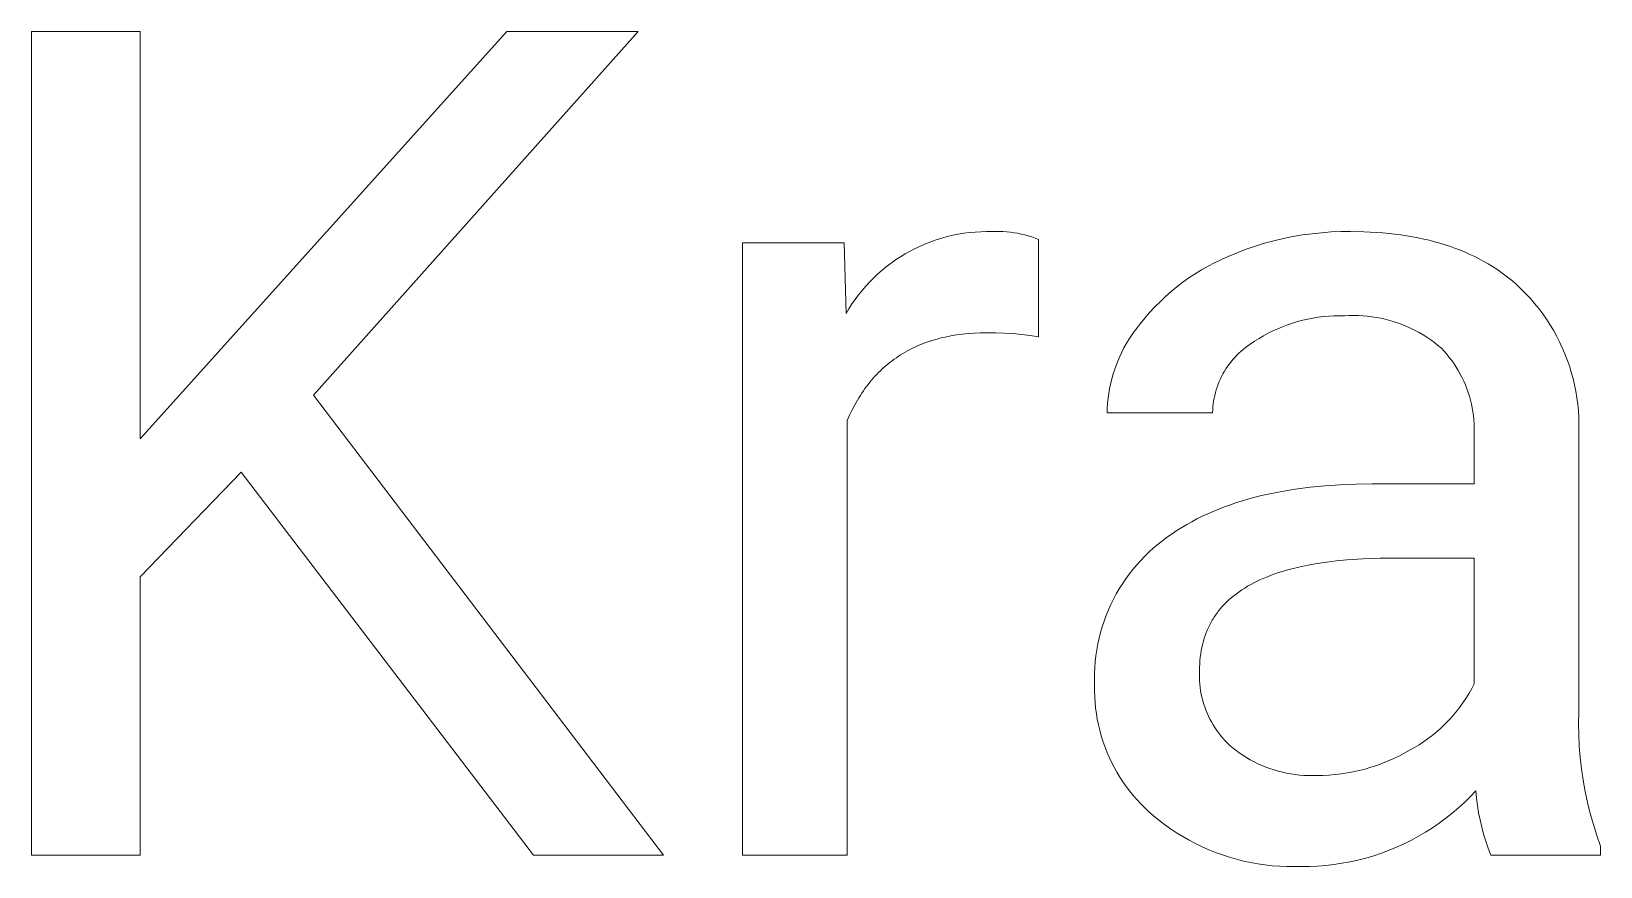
# Model space of a CAD drawing. Header units: millimetres. Extents: x 1422 to 6060, y -58 to 3182.
# Drawn here: x 5202.4 to 5286, y 307.9 to 352.5 of the extents above; entities that cross this region are included whole.
import ezdxf

# ---------------------------------------------------------------- set-up
doc = ezdxf.new("R2010")
doc.units = ezdxf.units.MM
doc.header["$MEASUREMENT"] = 0
doc.layers.add('Domyślny', color=7, linetype='Continuous', true_color=0x000000)

msp = doc.modelspace()

# ---------------------------------------------------------------- linework, layer by layer
at = {"layer": 'Domyślny', "color": 18, "lineweight": 15, "true_color": 0x000000}
for p, q in [((5202.406, 308.546), (5202.406, 352.451)), ((5202.406, 352.451), (5208.197, 352.451)), ((5208.197, 352.451), (5208.197, 330.738)), ((5208.197, 330.738), (5227.717, 352.451)), ((5234.713, 352.451), (5217.432, 333.07)), ((5227.717, 352.451), (5234.713, 352.451)), ((5252.662, 341.755), (5252.964, 341.773)), ((5252.964, 341.773), (5253.266, 341.78)), ((5253.266, 341.78), (5253.568, 341.776)), ((5253.568, 341.776), (5253.763, 341.783)), ((5253.763, 341.783), (5253.957, 341.784)), ((5253.957, 341.784), (5254.151, 341.778)), ((5254.151, 341.778), (5254.345, 341.765)), ((5271.625, 341.758), (5272.14, 341.778)), ((5272.14, 341.778), (5272.656, 341.781)), ((5272.656, 341.781), (5273.353, 341.77)), ((5273.353, 341.77), (5274.03, 341.737)), ((5240.272, 308.543), (5240.272, 341.174)), ((5240.272, 341.174), (5245.693, 341.174)), ((5245.693, 341.174), (5245.785, 337.406)), ((5249.472, 340.882), (5249.746, 341.011)), ((5249.746, 341.011), (5250.023, 341.131)), ((5250.023, 341.131), (5250.305, 341.241)), ((5250.305, 341.241), (5250.591, 341.341)), ((5250.591, 341.341), (5250.879, 341.431)), ((5250.879, 341.431), (5251.171, 341.511)), ((5251.171, 341.511), (5251.465, 341.581)), ((5251.465, 341.581), (5251.762, 341.64)), ((5251.762, 341.64), (5252.06, 341.689)), ((5252.06, 341.689), (5252.36, 341.727)), ((5252.36, 341.727), (5252.662, 341.755)), ((5254.345, 341.765), (5254.538, 341.745)), ((5254.538, 341.745), (5254.731, 341.72)), ((5254.731, 341.72), (5254.923, 341.687)), ((5254.923, 341.687), (5255.113, 341.648)), ((5255.113, 341.648), (5255.302, 341.603)), ((5255.302, 341.603), (5255.489, 341.552)), ((5255.489, 341.552), (5255.675, 341.494)), ((5255.675, 341.494), (5255.858, 341.43)), ((5255.858, 341.43), (5256.039, 341.359)), ((5256.039, 341.359), (5256.039, 336.171)), ((5267.096, 340.835), (5267.584, 341.003)), ((5267.584, 341.003), (5268.076, 341.154)), ((5268.076, 341.154), (5268.574, 341.29)), ((5268.574, 341.29), (5269.075, 341.409)), ((5269.075, 341.409), (5269.58, 341.512)), ((5269.58, 341.512), (5270.088, 341.598)), ((5270.088, 341.598), (5270.599, 341.668)), ((5270.599, 341.668), (5271.111, 341.721)), ((5271.111, 341.721), (5271.625, 341.758)), ((5274.03, 341.737), (5274.362, 341.712)), ((5274.362, 341.712), (5274.689, 341.682)), ((5274.689, 341.682), (5275.011, 341.646)), ((5275.011, 341.646), (5275.328, 341.604)), ((5275.328, 341.604), (5275.641, 341.557)), ((5275.641, 341.557), (5275.948, 341.505)), ((5275.948, 341.505), (5276.251, 341.447)), ((5276.251, 341.447), (5276.549, 341.384)), ((5276.549, 341.384), (5276.842, 341.315)), ((5276.842, 341.315), (5277.13, 341.24)), ((5277.13, 341.24), (5277.414, 341.16)), ((5277.414, 341.16), (5277.692, 341.075)), ((5277.692, 341.075), (5277.966, 340.983)), ((5277.966, 340.983), (5278.235, 340.887)), ((5247.941, 339.913), (5248.182, 340.097)), ((5248.182, 340.097), (5248.429, 340.272)), ((5248.429, 340.272), (5248.681, 340.438)), ((5248.681, 340.438), (5248.94, 340.595)), ((5248.94, 340.595), (5249.203, 340.743)), ((5249.203, 340.743), (5249.472, 340.882)), ((5265.061, 339.935), (5265.415, 340.12)), ((5265.415, 340.12), (5265.774, 340.293)), ((5265.774, 340.293), (5266.139, 340.453)), ((5266.139, 340.453), (5266.614, 340.652)), ((5266.614, 340.652), (5267.096, 340.835)), ((5278.235, 340.887), (5278.499, 340.785)), ((5278.499, 340.785), (5278.758, 340.677)), ((5278.758, 340.677), (5279.012, 340.564)), ((5279.012, 340.564), (5279.262, 340.445)), ((5279.262, 340.445), (5279.507, 340.321)), ((5279.507, 340.321), (5279.746, 340.191)), ((5279.746, 340.191), (5279.981, 340.056)), ((5247.047, 339.1), (5247.26, 339.315)), ((5247.26, 339.315), (5247.48, 339.522)), ((5247.48, 339.522), (5247.707, 339.722)), ((5247.707, 339.722), (5247.941, 339.913)), ((5263.718, 339.077), (5264.043, 339.309)), ((5264.043, 339.309), (5264.375, 339.529)), ((5264.375, 339.529), (5264.715, 339.738)), ((5264.715, 339.738), (5265.061, 339.935)), ((5279.981, 340.056), (5280.211, 339.915)), ((5280.211, 339.915), (5280.436, 339.769)), ((5280.436, 339.769), (5280.657, 339.617)), ((5280.657, 339.617), (5280.872, 339.46)), ((5280.872, 339.46), (5281.083, 339.297)), ((5281.083, 339.297), (5281.288, 339.129)), ((5246.456, 338.412), (5246.645, 338.648)), ((5246.645, 338.648), (5246.842, 338.877)), ((5246.842, 338.877), (5247.047, 339.1)), ((5262.795, 338.318), (5263.094, 338.582)), ((5263.094, 338.582), (5263.402, 338.835)), ((5263.402, 338.835), (5263.718, 339.077)), ((5281.288, 339.129), (5281.489, 338.955)), ((5281.489, 338.955), (5281.743, 338.716)), ((5281.743, 338.716), (5281.989, 338.469)), ((5281.989, 338.469), (5282.226, 338.214)), ((5245.785, 337.406), (5245.94, 337.666)), ((5245.94, 337.666), (5246.103, 337.921)), ((5246.103, 337.921), (5246.275, 338.169)), ((5246.275, 338.169), (5246.456, 338.412)), ((5261.954, 337.468), (5262.225, 337.761)), ((5262.225, 337.761), (5262.505, 338.044)), ((5262.505, 338.044), (5262.795, 338.318)), ((5282.226, 338.214), (5282.454, 337.95)), ((5282.454, 337.95), (5282.673, 337.679)), ((5282.673, 337.679), (5282.882, 337.4)), ((5261.284, 336.654), (5261.444, 336.855)), ((5261.444, 336.855), (5261.694, 337.166)), ((5261.694, 337.166), (5261.954, 337.468)), ((5269.298, 336.81), (5269.035, 336.711)), ((5269.564, 336.9), (5269.298, 336.81)), ((5269.833, 336.981), (5269.564, 336.9)), ((5270.104, 337.053), (5269.833, 336.981)), ((5270.378, 337.116), (5270.104, 337.053)), ((5270.654, 337.169), (5270.378, 337.116)), ((5270.931, 337.212), (5270.654, 337.169)), ((5271.21, 337.246), (5270.931, 337.212)), ((5271.49, 337.271), (5271.21, 337.246)), ((5271.77, 337.286), (5271.49, 337.271)), ((5272.051, 337.291), (5271.77, 337.286)), ((5272.332, 337.287), (5272.051, 337.291)), ((5272.574, 337.301), (5272.332, 337.287)), ((5272.817, 337.306), (5272.574, 337.301)), ((5273.06, 337.303), (5272.817, 337.306)), ((5273.302, 337.291), (5273.06, 337.303)), ((5273.544, 337.271), (5273.302, 337.291)), ((5273.785, 337.243), (5273.544, 337.271)), ((5274.026, 337.207), (5273.785, 337.243)), ((5274.264, 337.162), (5274.026, 337.207)), ((5274.501, 337.109), (5274.264, 337.162)), ((5274.736, 337.048), (5274.501, 337.109)), ((5274.969, 336.979), (5274.736, 337.048)), ((5275.199, 336.901), (5274.969, 336.979)), ((5275.427, 336.816), (5275.199, 336.901)), ((5275.651, 336.723), (5275.427, 336.816)), ((5282.882, 337.4), (5283.082, 337.115)), ((5283.082, 337.115), (5283.272, 336.822)), ((5283.272, 336.822), (5283.452, 336.524)), ((5250.213, 335.927), (5250.078, 335.88)), ((5250.351, 335.972), (5250.213, 335.927)), ((5250.491, 336.014), (5250.351, 335.972)), ((5250.632, 336.054), (5250.491, 336.014)), ((5250.774, 336.092), (5250.632, 336.054)), ((5250.919, 336.128), (5250.774, 336.092)), ((5251.065, 336.161), (5250.919, 336.128)), ((5251.363, 336.221), (5251.065, 336.161)), ((5251.667, 336.272), (5251.363, 336.221)), ((5251.978, 336.313), (5251.667, 336.272)), ((5252.296, 336.345), (5251.978, 336.313)), ((5252.621, 336.368), (5252.296, 336.345)), ((5252.952, 336.382), (5252.621, 336.368)), ((5253.29, 336.387), (5252.952, 336.382)), ((5253.751, 336.385), (5253.29, 336.387)), ((5254.211, 336.37), (5253.751, 336.385)), ((5254.67, 336.341), (5254.211, 336.37)), ((5255.128, 336.298), (5254.67, 336.341)), ((5255.585, 336.241), (5255.128, 336.298)), ((5256.039, 336.171), (5255.585, 336.241)), ((5260.712, 335.801), (5260.844, 336.021)), ((5260.844, 336.021), (5260.984, 336.237)), ((5260.984, 336.237), (5261.13, 336.448)), ((5261.13, 336.448), (5261.284, 336.654)), ((5267.544, 335.932), (5267.313, 335.774)), ((5267.781, 336.083), (5267.544, 335.932)), ((5268.023, 336.226), (5267.781, 336.083)), ((5268.27, 336.36), (5268.023, 336.226)), ((5268.521, 336.486), (5268.27, 336.36)), ((5268.776, 336.603), (5268.521, 336.486)), ((5269.035, 336.711), (5268.776, 336.603)), ((5275.872, 336.623), (5275.651, 336.723)), ((5276.09, 336.515), (5275.872, 336.623)), ((5276.303, 336.399), (5276.09, 336.515)), ((5276.513, 336.276), (5276.303, 336.399)), ((5276.718, 336.146), (5276.513, 336.276)), ((5276.918, 336.009), (5276.718, 336.146)), ((5277.114, 335.865), (5276.918, 336.009)), ((5283.452, 336.524), (5283.621, 336.219)), ((5283.621, 336.219), (5283.78, 335.909)), ((5248.579, 335.137), (5248.465, 335.06)), ((5248.694, 335.211), (5248.579, 335.137)), ((5248.811, 335.283), (5248.694, 335.211)), ((5248.93, 335.353), (5248.811, 335.283)), ((5249.051, 335.421), (5248.93, 335.353)), ((5249.173, 335.486), (5249.051, 335.421)), ((5249.297, 335.549), (5249.173, 335.486)), ((5249.423, 335.61), (5249.297, 335.549)), ((5249.551, 335.669), (5249.423, 335.61)), ((5249.68, 335.725), (5249.551, 335.669)), ((5249.811, 335.779), (5249.68, 335.725)), ((5249.943, 335.83), (5249.811, 335.779)), ((5250.078, 335.88), (5249.943, 335.83)), ((5260.259, 334.88), (5260.361, 335.116)), ((5260.361, 335.116), (5260.47, 335.348)), ((5260.47, 335.348), (5260.587, 335.577)), ((5260.587, 335.577), (5260.712, 335.801)), ((5266.596, 335.187), (5266.489, 335.076)), ((5266.707, 335.295), (5266.596, 335.187)), ((5266.821, 335.399), (5266.707, 335.295)), ((5266.939, 335.499), (5266.821, 335.399)), ((5267.06, 335.595), (5266.939, 335.499)), ((5267.185, 335.687), (5267.06, 335.595)), ((5267.313, 335.774), (5267.185, 335.687)), ((5277.304, 335.715), (5277.114, 335.865)), ((5277.489, 335.558), (5277.304, 335.715)), ((5277.635, 335.401), (5277.489, 335.558)), ((5277.775, 335.241), (5277.635, 335.401)), ((5277.91, 335.075), (5277.775, 335.241)), ((5283.78, 335.909), (5283.928, 335.593)), ((5283.928, 335.593), (5284.064, 335.273)), ((5284.064, 335.273), (5284.19, 334.948)), ((5247.518, 334.268), (5247.421, 334.168)), ((5247.616, 334.365), (5247.518, 334.268)), ((5247.716, 334.46), (5247.616, 334.365)), ((5247.818, 334.552), (5247.716, 334.46)), ((5247.922, 334.643), (5247.818, 334.552)), ((5248.027, 334.731), (5247.922, 334.643)), ((5248.134, 334.816), (5248.027, 334.731)), ((5248.242, 334.9), (5248.134, 334.816)), ((5248.353, 334.981), (5248.242, 334.9)), ((5248.465, 335.06), (5248.353, 334.981)), ((5260.002, 334.153), (5260.08, 334.398)), ((5260.08, 334.398), (5260.165, 334.641)), ((5260.165, 334.641), (5260.259, 334.88)), ((5265.934, 334.334), (5265.857, 334.2)), ((5266.016, 334.466), (5265.934, 334.334)), ((5266.102, 334.594), (5266.016, 334.466)), ((5266.192, 334.72), (5266.102, 334.594)), ((5266.287, 334.842), (5266.192, 334.72)), ((5266.386, 334.96), (5266.287, 334.842)), ((5266.489, 335.076), (5266.386, 334.96)), ((5278.038, 334.905), (5277.91, 335.075)), ((5278.161, 334.73), (5278.038, 334.905)), ((5278.278, 334.552), (5278.161, 334.73)), ((5278.389, 334.369), (5278.278, 334.552)), ((5278.493, 334.183), (5278.389, 334.369)), ((5284.19, 334.948), (5284.305, 334.619)), ((5284.305, 334.619), (5284.408, 334.286)), ((5284.408, 334.286), (5284.5, 333.949)), ((5246.877, 333.525), (5246.792, 333.409)), ((5246.963, 333.638), (5246.877, 333.525)), ((5247.051, 333.748), (5246.963, 333.638)), ((5247.141, 333.857), (5247.051, 333.748)), ((5247.233, 333.963), (5247.141, 333.857)), ((5247.326, 334.067), (5247.233, 333.963)), ((5247.421, 334.168), (5247.326, 334.067)), ((5259.819, 333.405), (5259.872, 333.656)), ((5259.872, 333.656), (5259.933, 333.906)), ((5259.933, 333.906), (5260.002, 334.153)), ((5265.545, 333.494), (5265.497, 333.347)), ((5265.597, 333.64), (5265.545, 333.494)), ((5265.655, 333.783), (5265.597, 333.64)), ((5265.718, 333.924), (5265.655, 333.783)), ((5265.785, 334.064), (5265.718, 333.924)), ((5265.857, 334.2), (5265.785, 334.064)), ((5278.592, 333.994), (5278.493, 334.183)), ((5278.683, 333.801), (5278.592, 333.994)), ((5278.768, 333.605), (5278.683, 333.801)), ((5278.846, 333.407), (5278.768, 333.605)), ((5284.5, 333.949), (5284.58, 333.61)), ((5284.58, 333.61), (5284.649, 333.269)), ((5217.432, 333.07), (5236.072, 308.546)), ((5246.394, 332.8), (5246.247, 332.54)), ((5246.47, 332.926), (5246.394, 332.8)), ((5246.548, 333.05), (5246.47, 332.926)), ((5246.628, 333.172), (5246.548, 333.05)), ((5246.709, 333.292), (5246.628, 333.172)), ((5246.792, 333.409), (5246.709, 333.292)), ((5259.694, 332.386), (5259.712, 332.642)), ((5259.712, 332.642), (5259.74, 332.898)), ((5259.74, 332.898), (5259.775, 333.152)), ((5259.775, 333.152), (5259.819, 333.405)), ((5265.337, 332.592), (5265.321, 332.438)), ((5265.359, 332.745), (5265.337, 332.592)), ((5265.386, 332.897), (5265.359, 332.745)), ((5265.418, 333.048), (5265.386, 332.897)), ((5265.455, 333.198), (5265.418, 333.048)), ((5265.497, 333.347), (5265.455, 333.198)), ((5278.918, 333.206), (5278.846, 333.407)), ((5278.982, 333.002), (5278.918, 333.206)), ((5279.039, 332.797), (5278.982, 333.002)), ((5279.09, 332.589), (5279.039, 332.797)), ((5279.133, 332.381), (5279.09, 332.589)), ((5284.649, 333.269), (5284.705, 332.925)), ((5284.705, 332.925), (5284.75, 332.579)), ((5284.75, 332.579), (5284.783, 332.232)), ((5245.973, 331.994), (5245.847, 331.708)), ((5246.107, 332.272), (5245.973, 331.994)), ((5246.247, 332.54), (5246.107, 332.272)), ((5259.684, 332.129), (5259.694, 332.386)), ((5265.305, 332.129), (5259.684, 332.129)), ((5265.31, 332.284), (5265.305, 332.129)), ((5265.321, 332.438), (5265.31, 332.284)), ((5279.169, 332.17), (5279.133, 332.381)), ((5279.198, 331.959), (5279.169, 332.17)), ((5279.22, 331.747), (5279.198, 331.959)), ((5279.235, 331.534), (5279.22, 331.747)), ((5284.783, 332.232), (5284.804, 331.884)), ((5284.804, 331.884), (5284.813, 331.536)), ((5245.847, 331.708), (5245.847, 308.543)), ((5279.242, 331.32), (5279.235, 331.534)), ((5279.235, 330.894), (5279.242, 331.107)), ((5279.242, 331.107), (5279.242, 331.32)), ((5284.813, 331.536), (5284.809, 331.187)), ((5284.809, 331.187), (5284.809, 316.177)), ((5279.235, 328.33), (5279.235, 330.894)), ((5213.571, 328.962), (5208.197, 323.387)), ((5229.138, 308.546), (5213.571, 328.962)), ((5267.236, 327.533), (5267.573, 327.624)), ((5267.573, 327.624), (5267.917, 327.709)), ((5267.917, 327.709), (5268.267, 327.789)), ((5268.267, 327.789), (5268.622, 327.864)), ((5268.622, 327.864), (5268.984, 327.933)), ((5268.984, 327.933), (5269.726, 328.054)), ((5269.726, 328.054), (5270.493, 328.154)), ((5270.493, 328.154), (5271.283, 328.231)), ((5271.283, 328.231), (5272.098, 328.286)), ((5272.098, 328.286), (5272.936, 328.319)), ((5272.936, 328.319), (5273.799, 328.33)), ((5273.799, 328.33), (5279.235, 328.33)), ((5264.756, 326.605), (5265.045, 326.741)), ((5265.045, 326.741), (5265.339, 326.87)), ((5265.339, 326.87), (5265.64, 326.994)), ((5265.64, 326.994), (5265.947, 327.113)), ((5265.947, 327.113), (5266.26, 327.226)), ((5266.26, 327.226), (5266.579, 327.334)), ((5266.579, 327.334), (5266.904, 327.436)), ((5266.904, 327.436), (5267.236, 327.533)), ((5263.407, 325.846), (5263.665, 326.009)), ((5263.665, 326.009), (5263.928, 326.167)), ((5263.928, 326.167), (5264.198, 326.318)), ((5264.198, 326.318), (5264.474, 326.465)), ((5264.474, 326.465), (5264.756, 326.605)), ((5262.164, 324.917), (5262.406, 325.122)), ((5262.406, 325.122), (5262.656, 325.317)), ((5262.656, 325.317), (5262.911, 325.504)), ((5262.911, 325.504), (5263.156, 325.678)), ((5263.156, 325.678), (5263.407, 325.846)), ((5261.269, 324.021), (5261.481, 324.257)), ((5261.481, 324.257), (5261.701, 324.485)), ((5261.701, 324.485), (5261.929, 324.705)), ((5261.929, 324.705), (5262.164, 324.917)), ((5271.908, 324.231), (5271.377, 324.167)), ((5272.459, 324.283), (5271.908, 324.231)), ((5273.03, 324.324), (5272.459, 324.283)), ((5273.622, 324.354), (5273.03, 324.324)), ((5274.233, 324.371), (5273.622, 324.354)), ((5274.864, 324.377), (5274.233, 324.371)), ((5279.235, 324.377), (5274.864, 324.377)), ((5279.235, 317.675), (5279.235, 324.377)), ((5208.197, 323.387), (5208.197, 308.546)), ((5260.683, 323.273), (5260.87, 323.529)), ((5260.87, 323.529), (5261.065, 323.778)), ((5261.065, 323.778), (5261.269, 324.021)), ((5268.223, 323.388), (5268.035, 323.311)), ((5268.416, 323.463), (5268.223, 323.388)), ((5268.613, 323.535), (5268.416, 323.463)), ((5268.816, 323.604), (5268.613, 323.535)), ((5269.024, 323.669), (5268.816, 323.604)), ((5269.237, 323.732), (5269.024, 323.669)), ((5269.454, 323.792), (5269.237, 323.732)), ((5269.905, 323.903), (5269.454, 323.792)), ((5270.376, 324.003), (5269.905, 323.903)), ((5270.867, 324.091), (5270.376, 324.003)), ((5271.377, 324.167), (5270.867, 324.091)), ((5260.178, 322.468), (5260.337, 322.742)), ((5260.337, 322.742), (5260.506, 323.01)), ((5260.506, 323.01), (5260.683, 323.273)), ((5266.714, 322.584), (5266.571, 322.48)), ((5266.861, 322.686), (5266.714, 322.584)), ((5267.014, 322.784), (5266.861, 322.686)), ((5267.172, 322.879), (5267.014, 322.784)), ((5267.334, 322.971), (5267.172, 322.879)), ((5267.502, 323.061), (5267.334, 322.971)), ((5267.675, 323.147), (5267.502, 323.061)), ((5267.852, 323.23), (5267.675, 323.147)), ((5268.035, 323.311), (5267.852, 323.23)), ((5259.758, 321.615), (5259.888, 321.904)), ((5259.888, 321.904), (5260.028, 322.189)), ((5260.028, 322.189), (5260.178, 322.468)), ((5265.821, 321.794), (5265.713, 321.67)), ((5265.933, 321.916), (5265.821, 321.794)), ((5266.051, 322.035), (5265.933, 321.916)), ((5266.173, 322.151), (5266.051, 322.035)), ((5266.301, 322.263), (5266.173, 322.151)), ((5266.434, 322.373), (5266.301, 322.263)), ((5266.571, 322.48), (5266.434, 322.373)), ((5259.429, 320.724), (5259.529, 321.025)), ((5259.529, 321.025), (5259.638, 321.322)), ((5259.638, 321.322), (5259.758, 321.615)), ((5265.211, 320.931), (5265.173, 320.86)), ((5265.25, 321.002), (5265.211, 320.931)), ((5265.291, 321.072), (5265.25, 321.002)), ((5265.333, 321.142), (5265.291, 321.072)), ((5265.376, 321.21), (5265.333, 321.142)), ((5265.42, 321.278), (5265.376, 321.21)), ((5265.466, 321.345), (5265.42, 321.278)), ((5265.513, 321.411), (5265.466, 321.345)), ((5265.561, 321.477), (5265.513, 321.411)), ((5265.61, 321.542), (5265.561, 321.477)), ((5265.661, 321.606), (5265.61, 321.542)), ((5265.713, 321.67), (5265.661, 321.606)), ((5259.193, 319.804), (5259.261, 320.113)), ((5259.261, 320.113), (5259.34, 320.42)), ((5259.34, 320.42), (5259.429, 320.724)), ((5264.86, 320.104), (5264.813, 319.944)), ((5264.913, 320.261), (5264.86, 320.104)), ((5264.97, 320.415), (5264.913, 320.261)), ((5265.001, 320.491), (5264.97, 320.415)), ((5265.033, 320.566), (5265.001, 320.491)), ((5265.066, 320.641), (5265.033, 320.566)), ((5265.1, 320.714), (5265.066, 320.641)), ((5265.136, 320.787), (5265.1, 320.714)), ((5265.173, 320.86), (5265.136, 320.787)), ((5259.089, 319.178), (5259.136, 319.492)), ((5259.136, 319.492), (5259.193, 319.804)), ((5264.673, 319.274), (5264.65, 319.099)), ((5264.7, 319.446), (5264.673, 319.274)), ((5264.733, 319.614), (5264.7, 319.446)), ((5264.77, 319.78), (5264.733, 319.614)), ((5264.813, 319.944), (5264.77, 319.78)), ((5259.015, 318.231), (5259.029, 318.548)), ((5259.029, 318.548), (5259.054, 318.864)), ((5259.054, 318.864), (5259.089, 319.178)), ((5264.613, 318.556), (5264.61, 318.37)), ((5264.62, 318.74), (5264.613, 318.556)), ((5264.633, 318.921), (5264.62, 318.74)), ((5264.65, 319.099), (5264.633, 318.921)), ((5259.012, 317.914), (5259.015, 318.231)), ((5259.02, 317.597), (5259.012, 317.914)), ((5259.018, 317.295), (5259.02, 317.597)), ((5264.61, 318.37), (5264.604, 318.193)), ((5264.604, 318.193), (5264.605, 318.016)), ((5264.605, 318.016), (5264.612, 317.839)), ((5264.612, 317.839), (5264.625, 317.662)), ((5264.625, 317.662), (5264.644, 317.486)), ((5279.107, 317.429), (5279.235, 317.675)), ((5259.027, 316.993), (5259.018, 317.295)), ((5259.046, 316.691), (5259.027, 316.993)), ((5264.644, 317.486), (5264.669, 317.311)), ((5264.669, 317.311), (5264.7, 317.136)), ((5264.7, 317.136), (5264.737, 316.963)), ((5264.737, 316.963), (5264.78, 316.791)), ((5264.78, 316.791), (5264.829, 316.621)), ((5278.514, 316.495), (5278.674, 316.721)), ((5278.674, 316.721), (5278.826, 316.952)), ((5278.826, 316.952), (5278.97, 317.188)), ((5278.97, 317.188), (5279.107, 317.429)), ((5259.076, 316.39), (5259.046, 316.691)), ((5259.116, 316.091), (5259.076, 316.39)), ((5259.166, 315.793), (5259.116, 316.091)), ((5264.829, 316.621), (5264.885, 316.453)), ((5264.885, 316.453), (5264.945, 316.287)), ((5264.945, 316.287), (5265.012, 316.123)), ((5265.012, 316.123), (5265.084, 315.961)), ((5265.084, 315.961), (5265.162, 315.802)), ((5277.989, 315.853), (5278.171, 316.061)), ((5278.171, 316.061), (5278.346, 316.275)), ((5278.346, 316.275), (5278.514, 316.495)), ((5284.809, 316.177), (5284.797, 315.569)), ((5259.226, 315.496), (5259.166, 315.793)), ((5259.296, 315.202), (5259.226, 315.496)), ((5259.376, 314.911), (5259.296, 315.202)), ((5265.162, 315.802), (5265.245, 315.646)), ((5265.245, 315.646), (5265.334, 315.493)), ((5265.334, 315.493), (5265.428, 315.342)), ((5265.428, 315.342), (5265.527, 315.196)), ((5265.527, 315.196), (5265.632, 315.053)), ((5265.632, 315.053), (5265.741, 314.913)), ((5276.978, 314.911), (5277.193, 315.085)), ((5277.193, 315.085), (5277.401, 315.267)), ((5277.401, 315.267), (5277.604, 315.455)), ((5277.604, 315.455), (5277.8, 315.651)), ((5277.8, 315.651), (5277.989, 315.853)), ((5284.797, 315.569), (5284.805, 314.962)), ((5259.466, 314.622), (5259.376, 314.911)), ((5259.566, 314.337), (5259.466, 314.622)), ((5259.676, 314.056), (5259.566, 314.337)), ((5265.741, 314.913), (5265.855, 314.778)), ((5265.855, 314.778), (5265.973, 314.646)), ((5265.973, 314.646), (5266.096, 314.519)), ((5266.096, 314.519), (5266.224, 314.396)), ((5266.224, 314.396), (5266.355, 314.277)), ((5266.355, 314.277), (5266.536, 314.135)), ((5275.822, 314.154), (5276.063, 314.289)), ((5276.063, 314.289), (5276.299, 314.433)), ((5276.299, 314.433), (5276.531, 314.584)), ((5276.531, 314.584), (5276.757, 314.744)), ((5276.757, 314.744), (5276.978, 314.911)), ((5284.805, 314.962), (5284.833, 314.355)), ((5284.833, 314.355), (5284.881, 313.749)), ((5259.795, 313.778), (5259.676, 314.056)), ((5259.924, 313.504), (5259.795, 313.778)), ((5260.062, 313.235), (5259.924, 313.504)), ((5266.536, 314.135), (5266.723, 313.999)), ((5266.723, 313.999), (5266.913, 313.87)), ((5266.913, 313.87), (5267.108, 313.748)), ((5267.108, 313.748), (5267.308, 313.632)), ((5267.308, 313.632), (5267.511, 313.523)), ((5267.511, 313.523), (5267.717, 313.421)), ((5267.717, 313.421), (5267.927, 313.327)), ((5274.05, 313.331), (5274.356, 313.443)), ((5274.356, 313.443), (5274.658, 313.566)), ((5274.658, 313.566), (5274.957, 313.698)), ((5274.957, 313.698), (5275.25, 313.84)), ((5275.25, 313.84), (5275.538, 313.992)), ((5275.538, 313.992), (5275.822, 314.154)), ((5284.881, 313.749), (5284.948, 313.146)), ((5260.209, 312.971), (5260.062, 313.235)), ((5260.365, 312.712), (5260.209, 312.971)), ((5260.53, 312.459), (5260.365, 312.712)), ((5267.927, 313.327), (5268.141, 313.24)), ((5268.141, 313.24), (5268.357, 313.16)), ((5268.357, 313.16), (5268.576, 313.088)), ((5268.576, 313.088), (5268.797, 313.023)), ((5268.797, 313.023), (5269.02, 312.967)), ((5269.02, 312.967), (5269.245, 312.918)), ((5269.245, 312.918), (5269.472, 312.876)), ((5269.472, 312.876), (5269.7, 312.843)), ((5269.7, 312.843), (5269.929, 312.817)), ((5269.929, 312.817), (5270.158, 312.8)), ((5270.158, 312.8), (5270.388, 312.79)), ((5270.388, 312.79), (5270.619, 312.788)), ((5270.619, 312.788), (5270.849, 312.795)), ((5270.849, 312.795), (5271.175, 312.8)), ((5271.175, 312.8), (5271.501, 312.816)), ((5271.501, 312.816), (5271.826, 312.842)), ((5271.826, 312.842), (5272.15, 312.88)), ((5272.15, 312.88), (5272.472, 312.929)), ((5272.472, 312.929), (5272.793, 312.988)), ((5272.793, 312.988), (5273.111, 313.058)), ((5273.111, 313.058), (5273.427, 313.139)), ((5273.427, 313.139), (5273.74, 313.23)), ((5273.74, 313.23), (5274.05, 313.331)), ((5284.948, 313.146), (5285.035, 312.544)), ((5285.035, 312.544), (5285.142, 311.946)), ((5260.704, 312.211), (5260.53, 312.459)), ((5260.885, 311.97), (5260.704, 312.211)), ((5261.075, 311.735), (5260.885, 311.97)), ((5261.273, 311.506), (5261.075, 311.735)), ((5279.327, 311.976), (5279.028, 311.661)), ((5279.362, 311.585), (5279.327, 311.976)), ((5285.142, 311.946), (5285.269, 311.352)), ((5261.479, 311.284), (5261.273, 311.506)), ((5261.692, 311.07), (5261.479, 311.284)), ((5261.912, 310.863), (5261.692, 311.07)), ((5262.139, 310.664), (5261.912, 310.863)), ((5278.396, 311.063), (5278.065, 310.781)), ((5278.717, 311.357), (5278.396, 311.063)), ((5279.028, 311.661), (5278.717, 311.357)), ((5279.41, 311.196), (5279.362, 311.585)), ((5279.471, 310.808), (5279.41, 311.196)), ((5285.269, 311.352), (5285.415, 310.763)), ((5262.439, 310.417), (5262.139, 310.664)), ((5262.747, 310.18), (5262.439, 310.417)), ((5263.063, 309.954), (5262.747, 310.18)), ((5277.375, 310.253), (5277.016, 310.007)), ((5277.725, 310.511), (5277.375, 310.253)), ((5278.065, 310.781), (5277.725, 310.511)), ((5279.546, 310.423), (5279.471, 310.808)), ((5279.634, 310.041), (5279.546, 310.423)), ((5279.735, 309.661), (5279.634, 310.041)), ((5285.415, 310.763), (5285.58, 310.178)), ((5285.58, 310.178), (5285.764, 309.599)), ((5263.386, 309.739), (5263.063, 309.954)), ((5263.717, 309.535), (5263.386, 309.739)), ((5264.054, 309.342), (5263.717, 309.535)), ((5264.397, 309.161), (5264.054, 309.342)), ((5275.892, 309.347), (5275.503, 309.153)), ((5276.275, 309.554), (5275.892, 309.347)), ((5276.649, 309.774), (5276.275, 309.554)), ((5277.016, 310.007), (5276.649, 309.774)), ((5279.848, 309.286), (5279.735, 309.661)), ((5279.975, 308.915), (5279.848, 309.286)), ((5285.764, 309.599), (5285.968, 309.027)), ((5208.197, 308.546), (5202.406, 308.546)), ((5236.072, 308.546), (5229.138, 308.546)), ((5245.847, 308.543), (5240.272, 308.543)), ((5264.747, 308.992), (5264.397, 309.161)), ((5265.102, 308.834), (5264.747, 308.992)), ((5265.462, 308.689), (5265.102, 308.834)), ((5265.827, 308.557), (5265.462, 308.689)), ((5266.197, 308.436), (5265.827, 308.557)), ((5266.57, 308.329), (5266.197, 308.436)), ((5273.468, 308.395), (5273.047, 308.286)), ((5273.885, 308.518), (5273.468, 308.395)), ((5274.298, 308.655), (5273.885, 308.518)), ((5274.705, 308.807), (5274.298, 308.655)), ((5275.107, 308.973), (5274.705, 308.807)), ((5275.503, 309.153), (5275.107, 308.973)), ((5280.115, 308.548), (5279.975, 308.915)), ((5285.968, 308.548), (5280.115, 308.548)), ((5285.968, 309.027), (5285.968, 308.548)), ((5266.946, 308.234), (5266.57, 308.329)), ((5267.326, 308.152), (5266.946, 308.234)), ((5267.708, 308.083), (5267.326, 308.152)), ((5268.093, 308.027), (5267.708, 308.083)), ((5268.479, 307.985), (5268.093, 308.027)), ((5268.866, 307.955), (5268.479, 307.985)), ((5269.254, 307.939), (5268.866, 307.955)), ((5269.642, 307.936), (5269.254, 307.939)), ((5270.031, 307.946), (5269.642, 307.936)), ((5270.465, 307.949), (5270.031, 307.946)), ((5270.9, 307.968), (5270.465, 307.949)), ((5271.333, 308.001), (5270.9, 307.968)), ((5271.765, 308.05), (5271.333, 308.001)), ((5272.195, 308.114), (5271.765, 308.05)), ((5272.623, 308.193), (5272.195, 308.114)), ((5273.047, 308.286), (5272.623, 308.193))]:
    msp.add_line(p, q, dxfattribs=at)

doc.saveas('drawing.dxf')
